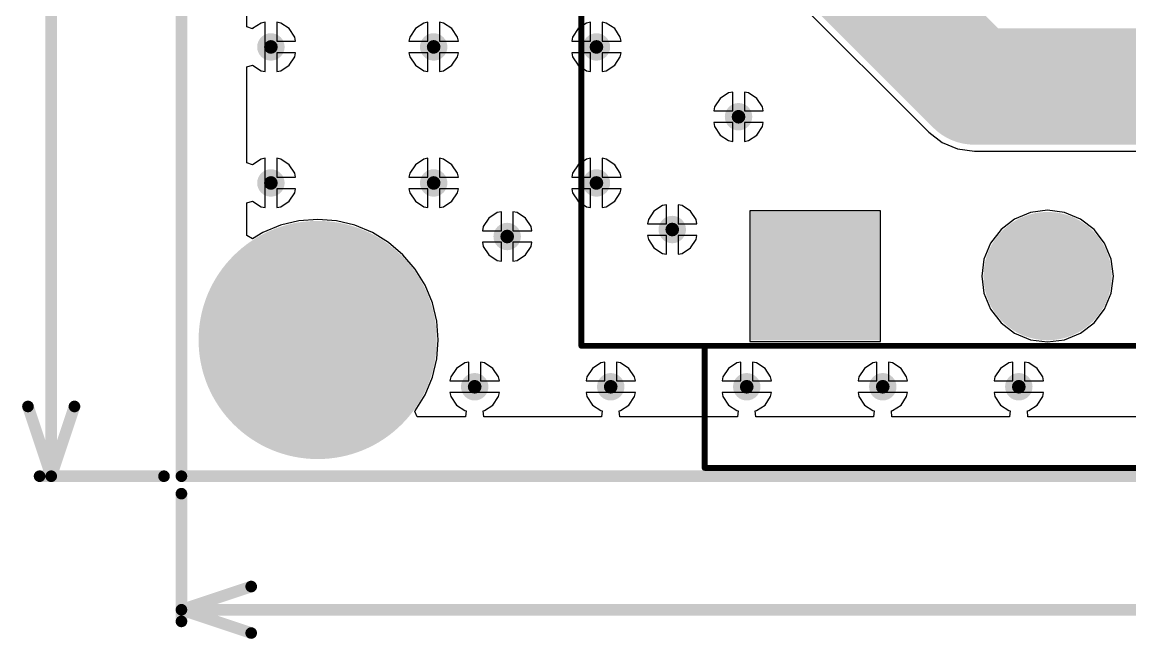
# Model space of a CAD drawing. Header units: millimetres. Extents: x -0.26 to 4.68, y -0.29 to 2.93.
# Drawn here: x -0.254 to 0.699, y -0.257 to 0.273 of the extents above; entities that cross this region are included whole.
import ezdxf

# ---------------------------------------------------------------- set-up
doc = ezdxf.new("R2010")
doc.units = ezdxf.units.MM
doc.header["$MEASUREMENT"] = 0
for name, color, linetype in [('BottomLayer', 5, 'Continuous'), ('BottomSolder', 6, 'Continuous'), ('Mechanical1', 6, 'Continuous'), ('Mechanical2', 216, 'Continuous'), ('MultiLayer', 9, 'Continuous'), ('PadHoleLayer', 156, 'Continuous'), ('TopLayer', 1, 'Continuous'), ('TopOverlay', 2, 'Continuous'), ('TopSolder', 216, 'Continuous'), ('ViaHoleLayer', 16, 'Continuous')]:
    doc.layers.add(name, color=color, linetype=linetype)

# ---------------------------------------------------------------- blocks, each defined once
blk = doc.blocks.new('HA0200500000G_3')
at = {"layer": 'BottomLayer'}
h = blk.add_hatch(color=5, dxfattribs=at)
edge = h.paths.add_edge_path()
edge.add_arc((-0.1, 0.15), 0.05118, 0, 360)
h = blk.add_hatch(color=5, dxfattribs=at)
edge = h.paths.add_edge_path()
edge.add_arc((0.1, 0.15), 0.05118, 0, 360)
blk.add_hatch(color=5, dxfattribs=at).paths.add_polyline_path([(-0.15118, -0.09882), (-0.04882, -0.09882), (-0.04882, -0.20118), (-0.15118, -0.20118)])
h = blk.add_hatch(color=5, dxfattribs=at)
edge = h.paths.add_edge_path()
edge.add_arc((0.1, -0.15), 0.05118, 0, 360)
at = {"layer": 'BottomSolder'}
h = blk.add_hatch(color=6, dxfattribs=at)
edge = h.paths.add_edge_path()
edge.add_arc((-0.1, 0.15), 0.05518, 0, 360)
h = blk.add_hatch(color=6, dxfattribs=at)
edge = h.paths.add_edge_path()
edge.add_arc((0.1, 0.15), 0.05518, 0, 360)
blk.add_hatch(color=6, dxfattribs=at).paths.add_polyline_path([(-0.15518, -0.09482), (-0.04482, -0.09482), (-0.04482, -0.20518), (-0.15518, -0.20518)])
h = blk.add_hatch(color=6, dxfattribs=at)
edge = h.paths.add_edge_path()
edge.add_arc((0.1, -0.15), 0.05518, 0, 360)
at = {"layer": 'MultiLayer'}
h = blk.add_hatch(color=9, dxfattribs=at)
edge = h.paths.add_edge_path()
edge.add_arc((-0.1, 0.15), 0.05118, 0, 360)
h = blk.add_hatch(color=9, dxfattribs=at)
edge = h.paths.add_edge_path()
edge.add_arc((0.1, 0.15), 0.05118, 0, 360)
blk.add_hatch(color=9, dxfattribs=at).paths.add_polyline_path([(-0.15118, -0.09882), (-0.04882, -0.09882), (-0.04882, -0.20118), (-0.15118, -0.20118)])
h = blk.add_hatch(color=9, dxfattribs=at)
edge = h.paths.add_edge_path()
edge.add_arc((0.1, -0.15), 0.05118, 0, 360)
at = {"layer": 'PadHoleLayer'}
h = blk.add_hatch(color=156, dxfattribs=at)
edge = h.paths.add_edge_path()
edge.add_arc((-0.1, 0.15), 0.02559, 0, 360)
h = blk.add_hatch(color=156, dxfattribs=at)
edge = h.paths.add_edge_path()
edge.add_arc((0.1, 0.15), 0.02559, 0, 360)
h = blk.add_hatch(color=156, dxfattribs=at)
edge = h.paths.add_edge_path()
edge.add_arc((-0.1, -0.15), 0.02559, 0, 360)
h = blk.add_hatch(color=156, dxfattribs=at)
edge = h.paths.add_edge_path()
edge.add_arc((0.1, -0.15), 0.02559, 0, 360)
at = {"layer": 'TopLayer'}
h = blk.add_hatch(color=1, dxfattribs=at)
edge = h.paths.add_edge_path()
edge.add_arc((-0.1, 0.15), 0.05118, 0, 360)
h = blk.add_hatch(color=1, dxfattribs=at)
edge = h.paths.add_edge_path()
edge.add_arc((0.1, 0.15), 0.05118, 0, 360)
blk.add_hatch(color=1, dxfattribs=at).paths.add_polyline_path([(-0.15118, -0.09882), (-0.04882, -0.09882), (-0.04882, -0.20118), (-0.15118, -0.20118)])
h = blk.add_hatch(color=1, dxfattribs=at)
edge = h.paths.add_edge_path()
edge.add_arc((0.1, -0.15), 0.05118, 0, 360)
at = {"layer": 'TopSolder'}
h = blk.add_hatch(color=216, dxfattribs=at)
edge = h.paths.add_edge_path()
edge.add_arc((-0.1, 0.15), 0.05518, 0, 360)
h = blk.add_hatch(color=216, dxfattribs=at)
edge = h.paths.add_edge_path()
edge.add_arc((0.1, 0.15), 0.05518, 0, 360)
blk.add_hatch(color=216, dxfattribs=at).paths.add_polyline_path([(-0.15518, -0.09482), (-0.04482, -0.09482), (-0.04482, -0.20518), (-0.15518, -0.20518)])
h = blk.add_hatch(color=216, dxfattribs=at)
edge = h.paths.add_edge_path()
edge.add_arc((0.1, -0.15), 0.05518, 0, 360)
at = {"layer": 'TopOverlay', "const_width": 0.005}
for points in [[(-0.301, 0.212), (0.203, 0.212)], [(-0.301, -0.21), (-0.301, 0.212)], [(0.203, -0.315), (0.203, 0.212)], [(-0.301, -0.21), (-0.195, -0.21)], [(-0.195, -0.21), (0.203, -0.21)], [(-0.195, -0.315), (-0.195, -0.21)], [(-0.195, -0.315), (0.203, -0.315)]]:
    blk.add_lwpolyline(points, dxfattribs=at)
at = {"layer": 'TopOverlay', "const_width": 0.0025}
for points in [[(-0.30225, 0.212, 1), (-0.29975, 0.212, 1)], [(-0.30225, 0.212, 1), (-0.29975, 0.212, 1)], [(0.20175, 0.212, 1), (0.20425, 0.212, 1)], [(0.20175, 0.212, 1), (0.20425, 0.212, 1)], [(-0.30225, -0.21, 1), (-0.29975, -0.21, 1)], [(-0.30225, -0.21, 1), (-0.29975, -0.21, 1)], [(-0.19625, -0.21, 1), (-0.19375, -0.21, 1)], [(-0.19625, -0.21, 1), (-0.19375, -0.21, 1)], [(-0.19625, -0.21, 1), (-0.19375, -0.21, 1)], [(0.20175, -0.21, 1), (0.20425, -0.21, 1)], [(-0.19625, -0.315, 1), (-0.19375, -0.315, 1)], [(-0.19625, -0.315, 1), (-0.19375, -0.315, 1)], [(0.20175, -0.315, 1), (0.20425, -0.315, 1)], [(0.20175, -0.315, 1), (0.20425, -0.315, 1)]]:
    blk.add_lwpolyline(points, format="xyb", close=True, dxfattribs=at)

msp = doc.modelspace()

# ---------------------------------------------------------------- hatches: boundary and pattern name
at = {"layer": 'BottomLayer'}
h = msp.add_hatch(color=5, dxfattribs=at)
edge = h.paths.add_edge_path()
edge.add_arc((-0.04023, 0.25205), 0.01181, 0, 360)
h = msp.add_hatch(color=5, dxfattribs=at)
edge = h.paths.add_edge_path()
edge.add_arc((0.09977, 0.25205), 0.01181, 0, 360)
h = msp.add_hatch(color=5, dxfattribs=at)
edge = h.paths.add_edge_path()
edge.add_arc((0.23977, 0.25205), 0.01181, 0, 360)
h = msp.add_hatch(color=5, dxfattribs=at)
edge = h.paths.add_edge_path()
edge.add_arc((0.362, 0.192), 0.01181, 0, 360)
h = msp.add_hatch(color=5, dxfattribs=at)
edge = h.paths.add_edge_path()
edge.add_arc((-0.04023, 0.13505), 0.01181, 0, 360)
h = msp.add_hatch(color=5, dxfattribs=at)
edge = h.paths.add_edge_path()
edge.add_arc((0.09977, 0.13505), 0.01181, 0, 360)
h = msp.add_hatch(color=5, dxfattribs=at)
edge = h.paths.add_edge_path()
edge.add_arc((0.23977, 0.13505), 0.01181, 0, 360)
h = msp.add_hatch(color=5, dxfattribs=at)
edge = h.paths.add_edge_path()
edge.add_arc((0.305, 0.095), 0.01181, 0, 360)
h = msp.add_hatch(color=5, dxfattribs=at)
edge = h.paths.add_edge_path()
edge.add_arc((0, 0), 0.09843, 0, 360)
h = msp.add_hatch(color=5, dxfattribs=at)
edge = h.paths.add_edge_path()
edge.add_arc((0.163, 0.089), 0.01181, 0, 360)
h = msp.add_hatch(color=5, dxfattribs=at)
edge = h.paths.add_edge_path()
edge.add_arc((0.13505, -0.04023), 0.01181, 0, 360)
h = msp.add_hatch(color=5, dxfattribs=at)
edge = h.paths.add_edge_path()
edge.add_arc((0.25205, -0.04023), 0.01181, 0, 360)
h = msp.add_hatch(color=5, dxfattribs=at)
edge = h.paths.add_edge_path()
edge.add_arc((0.36905, -0.04023), 0.01181, 0, 360)
h = msp.add_hatch(color=5, dxfattribs=at)
edge = h.paths.add_edge_path()
edge.add_arc((0.48605, -0.04023), 0.01181, 0, 360)
h = msp.add_hatch(color=5, dxfattribs=at)
edge = h.paths.add_edge_path()
edge.add_arc((0.60305, -0.04023), 0.01181, 0, 360)
at = {"layer": 'BottomSolder'}
h = msp.add_hatch(color=6, dxfattribs=at)
edge = h.paths.add_edge_path()
edge.add_arc((-0.04023, 0.25205), 0.00591, 0, 360)
h = msp.add_hatch(color=6, dxfattribs=at)
edge = h.paths.add_edge_path()
edge.add_arc((0.09977, 0.25205), 0.00591, 0, 360)
h = msp.add_hatch(color=6, dxfattribs=at)
edge = h.paths.add_edge_path()
edge.add_arc((0.23977, 0.25205), 0.00591, 0, 360)
h = msp.add_hatch(color=6, dxfattribs=at)
edge = h.paths.add_edge_path()
edge.add_arc((0.362, 0.192), 0.00591, 0, 360)
h = msp.add_hatch(color=6, dxfattribs=at)
edge = h.paths.add_edge_path()
edge.add_arc((-0.04023, 0.13505), 0.00591, 0, 360)
h = msp.add_hatch(color=6, dxfattribs=at)
edge = h.paths.add_edge_path()
edge.add_arc((0.09977, 0.13505), 0.00591, 0, 360)
h = msp.add_hatch(color=6, dxfattribs=at)
edge = h.paths.add_edge_path()
edge.add_arc((0.23977, 0.13505), 0.00591, 0, 360)
h = msp.add_hatch(color=6, dxfattribs=at)
edge = h.paths.add_edge_path()
edge.add_arc((0, 0), 0.10243, 0, 360)
h = msp.add_hatch(color=6, dxfattribs=at)
edge = h.paths.add_edge_path()
edge.add_arc((0.305, 0.095), 0.00591, 0, 360)
h = msp.add_hatch(color=6, dxfattribs=at)
edge = h.paths.add_edge_path()
edge.add_arc((0.163, 0.089), 0.00591, 0, 360)
h = msp.add_hatch(color=6, dxfattribs=at)
edge = h.paths.add_edge_path()
edge.add_arc((0.13505, -0.04023), 0.00591, 0, 360)
h = msp.add_hatch(color=6, dxfattribs=at)
edge = h.paths.add_edge_path()
edge.add_arc((0.25205, -0.04023), 0.00591, 0, 360)
h = msp.add_hatch(color=6, dxfattribs=at)
edge = h.paths.add_edge_path()
edge.add_arc((0.36905, -0.04023), 0.00591, 0, 360)
h = msp.add_hatch(color=6, dxfattribs=at)
edge = h.paths.add_edge_path()
edge.add_arc((0.48605, -0.04023), 0.00591, 0, 360)
h = msp.add_hatch(color=6, dxfattribs=at)
edge = h.paths.add_edge_path()
edge.add_arc((0.60305, -0.04023), 0.00591, 0, 360)
at = {"layer": 'MultiLayer'}
h = msp.add_hatch(color=9, dxfattribs=at)
edge = h.paths.add_edge_path()
edge.add_arc((0, 0), 0.09843, 0, 360)
at = {"layer": 'PadHoleLayer'}
h = msp.add_hatch(color=156, dxfattribs=at)
edge = h.paths.add_edge_path()
edge.add_arc((0, 0), 0.06102, 0, 360)
at = {"layer": 'TopLayer'}
h = msp.add_hatch(color=1, dxfattribs=at)
edge = h.paths.add_edge_path()
edge.add_arc((-0.04023, 0.25205), 0.01181, 0, 360)
h = msp.add_hatch(color=1, dxfattribs=at)
edge = h.paths.add_edge_path()
edge.add_arc((0.09977, 0.25205), 0.01181, 0, 360)
h = msp.add_hatch(color=1, dxfattribs=at)
edge = h.paths.add_edge_path()
edge.add_arc((0.23977, 0.25205), 0.01181, 0, 360)
h = msp.add_hatch(color=1, dxfattribs=at)
edge = h.paths.add_edge_path()
edge.add_arc((0.362, 0.192), 0.01181, 0, 360)
h = msp.add_hatch(color=1, dxfattribs=at)
edge = h.paths.add_edge_path()
edge.add_arc((-0.04023, 0.13505), 0.01181, 0, 360)
h = msp.add_hatch(color=1, dxfattribs=at)
edge = h.paths.add_edge_path()
edge.add_arc((0.09977, 0.13505), 0.01181, 0, 360)
h = msp.add_hatch(color=1, dxfattribs=at)
edge = h.paths.add_edge_path()
edge.add_arc((0.23977, 0.13505), 0.01181, 0, 360)
h = msp.add_hatch(color=1, dxfattribs=at)
edge = h.paths.add_edge_path()
edge.add_arc((0.305, 0.095), 0.01181, 0, 360)
h = msp.add_hatch(color=1, dxfattribs=at)
edge = h.paths.add_edge_path()
edge.add_arc((0, 0), 0.09843, 0, 360)
h = msp.add_hatch(color=1, dxfattribs=at)
edge = h.paths.add_edge_path()
edge.add_arc((0.163, 0.089), 0.01181, 0, 360)
h = msp.add_hatch(color=1, dxfattribs=at)
edge = h.paths.add_edge_path()
edge.add_arc((0.13505, -0.04023), 0.01181, 0, 360)
h = msp.add_hatch(color=1, dxfattribs=at)
edge = h.paths.add_edge_path()
edge.add_arc((0.25205, -0.04023), 0.01181, 0, 360)
h = msp.add_hatch(color=1, dxfattribs=at)
edge = h.paths.add_edge_path()
edge.add_arc((0.36905, -0.04023), 0.01181, 0, 360)
h = msp.add_hatch(color=1, dxfattribs=at)
edge = h.paths.add_edge_path()
edge.add_arc((0.48605, -0.04023), 0.01181, 0, 360)
h = msp.add_hatch(color=1, dxfattribs=at)
edge = h.paths.add_edge_path()
edge.add_arc((0.60305, -0.04023), 0.01181, 0, 360)
at = {"layer": 'TopSolder'}
h = msp.add_hatch(color=216, dxfattribs=at)
edge = h.paths.add_edge_path()
edge.add_arc((-0.04023, 0.25205), 0.00591, 0, 360)
h = msp.add_hatch(color=216, dxfattribs=at)
edge = h.paths.add_edge_path()
edge.add_arc((0.09977, 0.25205), 0.00591, 0, 360)
h = msp.add_hatch(color=216, dxfattribs=at)
edge = h.paths.add_edge_path()
edge.add_arc((0.23977, 0.25205), 0.00591, 0, 360)
h = msp.add_hatch(color=216, dxfattribs=at)
edge = h.paths.add_edge_path()
edge.add_arc((0.362, 0.192), 0.00591, 0, 360)
h = msp.add_hatch(color=216, dxfattribs=at)
edge = h.paths.add_edge_path()
edge.add_arc((-0.04023, 0.13505), 0.00591, 0, 360)
h = msp.add_hatch(color=216, dxfattribs=at)
edge = h.paths.add_edge_path()
edge.add_arc((0.09977, 0.13505), 0.00591, 0, 360)
h = msp.add_hatch(color=216, dxfattribs=at)
edge = h.paths.add_edge_path()
edge.add_arc((0.23977, 0.13505), 0.00591, 0, 360)
h = msp.add_hatch(color=216, dxfattribs=at)
edge = h.paths.add_edge_path()
edge.add_arc((0, 0), 0.10243, 0, 360)
h = msp.add_hatch(color=216, dxfattribs=at)
edge = h.paths.add_edge_path()
edge.add_arc((0.305, 0.095), 0.00591, 0, 360)
h = msp.add_hatch(color=216, dxfattribs=at)
edge = h.paths.add_edge_path()
edge.add_arc((0.163, 0.089), 0.00591, 0, 360)
h = msp.add_hatch(color=216, dxfattribs=at)
edge = h.paths.add_edge_path()
edge.add_arc((0.13505, -0.04023), 0.00591, 0, 360)
h = msp.add_hatch(color=216, dxfattribs=at)
edge = h.paths.add_edge_path()
edge.add_arc((0.25205, -0.04023), 0.00591, 0, 360)
h = msp.add_hatch(color=216, dxfattribs=at)
edge = h.paths.add_edge_path()
edge.add_arc((0.36905, -0.04023), 0.00591, 0, 360)
h = msp.add_hatch(color=216, dxfattribs=at)
edge = h.paths.add_edge_path()
edge.add_arc((0.48605, -0.04023), 0.00591, 0, 360)
h = msp.add_hatch(color=216, dxfattribs=at)
edge = h.paths.add_edge_path()
edge.add_arc((0.60305, -0.04023), 0.00591, 0, 360)
at = {"layer": 'ViaHoleLayer'}
h = msp.add_hatch(color=16, dxfattribs=at)
edge = h.paths.add_edge_path()
edge.add_arc((-0.04023, 0.25205), 0.00591, 0, 360)
h = msp.add_hatch(color=16, dxfattribs=at)
edge = h.paths.add_edge_path()
edge.add_arc((0.09977, 0.25205), 0.00591, 0, 360)
h = msp.add_hatch(color=16, dxfattribs=at)
edge = h.paths.add_edge_path()
edge.add_arc((0.23977, 0.25205), 0.00591, 0, 360)
h = msp.add_hatch(color=16, dxfattribs=at)
edge = h.paths.add_edge_path()
edge.add_arc((0.362, 0.192), 0.00591, 0, 360)
h = msp.add_hatch(color=16, dxfattribs=at)
edge = h.paths.add_edge_path()
edge.add_arc((-0.04023, 0.13505), 0.00591, 0, 360)
h = msp.add_hatch(color=16, dxfattribs=at)
edge = h.paths.add_edge_path()
edge.add_arc((0.09977, 0.13505), 0.00591, 0, 360)
h = msp.add_hatch(color=16, dxfattribs=at)
edge = h.paths.add_edge_path()
edge.add_arc((0.23977, 0.13505), 0.00591, 0, 360)
h = msp.add_hatch(color=16, dxfattribs=at)
edge = h.paths.add_edge_path()
edge.add_arc((0.305, 0.095), 0.00591, 0, 360)
h = msp.add_hatch(color=16, dxfattribs=at)
edge = h.paths.add_edge_path()
edge.add_arc((0.163, 0.089), 0.00591, 0, 360)
h = msp.add_hatch(color=16, dxfattribs=at)
edge = h.paths.add_edge_path()
edge.add_arc((0.13505, -0.04023), 0.00591, 0, 360)
h = msp.add_hatch(color=16, dxfattribs=at)
edge = h.paths.add_edge_path()
edge.add_arc((0.25205, -0.04023), 0.00591, 0, 360)
h = msp.add_hatch(color=16, dxfattribs=at)
edge = h.paths.add_edge_path()
edge.add_arc((0.36905, -0.04023), 0.00591, 0, 360)
h = msp.add_hatch(color=16, dxfattribs=at)
edge = h.paths.add_edge_path()
edge.add_arc((0.48605, -0.04023), 0.00591, 0, 360)
h = msp.add_hatch(color=16, dxfattribs=at)
edge = h.paths.add_edge_path()
edge.add_arc((0.60305, -0.04023), 0.00591, 0, 360)

# ---------------------------------------------------------------- linework, layer by layer
at = {"layer": 'BottomLayer'}
for p, q in [((-0.061, 0.26923), (-0.061, 0.37569)), ((-0.056, 0.26771), (-0.061, 0.26923)), ((-0.05595, 0.26778), (-0.056, 0.26771)), ((-0.04874, 0.2726), (-0.05595, 0.26778)), ((-0.04523, 0.2733), (-0.04874, 0.2726)), ((-0.04523, 0.25205), (-0.04523, 0.2733)), ((-0.03172, 0.2726), (-0.03523, 0.2733)), ((-0.03523, 0.2733), (-0.03523, 0.25705)), ((-0.0245, 0.26778), (-0.03172, 0.2726)), ((-0.01968, 0.26056), (-0.0245, 0.26778)), ((0.08405, 0.26778), (0.07923, 0.26056)), ((0.09126, 0.2726), (0.08405, 0.26778)), ((0.09477, 0.2733), (0.09126, 0.2726)), ((0.09477, 0.25705), (0.09477, 0.2733)), ((0.10828, 0.2726), (0.10477, 0.2733)), ((0.10477, 0.2733), (0.10477, 0.25705)), ((0.1155, 0.26778), (0.10828, 0.2726)), ((0.12032, 0.26056), (0.1155, 0.26778)), ((0.22405, 0.26778), (0.21923, 0.26056)), ((0.23126, 0.2726), (0.22405, 0.26778)), ((0.23477, 0.2733), (0.23126, 0.2726)), ((0.23477, 0.25705), (0.23477, 0.2733)), ((0.24828, 0.2726), (0.24477, 0.2733)), ((0.24477, 0.2733), (0.24477, 0.25705)), ((0.2555, 0.26778), (0.24828, 0.2726)), ((0.26032, 0.26056), (0.2555, 0.26778)), ((-0.01899, 0.25705), (-0.01968, 0.26056)), ((0.07923, 0.26056), (0.07853, 0.25705)), ((0.12101, 0.25705), (0.12032, 0.26056)), ((0.21923, 0.26056), (0.21853, 0.25705)), ((0.26101, 0.25705), (0.26032, 0.26056)), ((-0.04523, 0.23081), (-0.04523, 0.25205)), ((-0.03523, 0.25705), (-0.01899, 0.25705)), ((0.07853, 0.25705), (0.09477, 0.25705)), ((0.10477, 0.25705), (0.12101, 0.25705)), ((0.21853, 0.25705), (0.23477, 0.25705)), ((0.24477, 0.25705), (0.26101, 0.25705)), ((-0.01899, 0.24705), (-0.03523, 0.24705)), ((-0.03523, 0.24705), (-0.03523, 0.23081)), ((-0.0245, 0.23633), (-0.01968, 0.24354)), ((-0.01968, 0.24354), (-0.01899, 0.24705)), ((0.09477, 0.24705), (0.07853, 0.24705)), ((0.07853, 0.24705), (0.07923, 0.24354)), ((0.07923, 0.24354), (0.08405, 0.23633)), ((0.09477, 0.23081), (0.09477, 0.24705)), ((0.12101, 0.24705), (0.10477, 0.24705)), ((0.10477, 0.24705), (0.10477, 0.23081)), ((0.1155, 0.23633), (0.12032, 0.24354)), ((0.12032, 0.24354), (0.12101, 0.24705)), ((0.23477, 0.24705), (0.21853, 0.24705)), ((0.21853, 0.24705), (0.21923, 0.24354)), ((0.21923, 0.24354), (0.22405, 0.23633)), ((0.23477, 0.23081), (0.23477, 0.24705)), ((0.26101, 0.24705), (0.24477, 0.24705)), ((0.24477, 0.24705), (0.24477, 0.23081)), ((0.2555, 0.23633), (0.26032, 0.24354)), ((0.26032, 0.24354), (0.26101, 0.24705)), ((-0.061, 0.23488), (-0.056, 0.2364)), ((-0.061, 0.15223), (-0.061, 0.23488)), ((-0.056, 0.2364), (-0.05595, 0.23633)), ((-0.05595, 0.23633), (-0.04874, 0.23151)), ((-0.04874, 0.23151), (-0.04523, 0.23081)), ((-0.03523, 0.23081), (-0.03172, 0.23151)), ((-0.03172, 0.23151), (-0.0245, 0.23633)), ((0.08405, 0.23633), (0.09126, 0.23151)), ((0.09126, 0.23151), (0.09477, 0.23081)), ((0.10477, 0.23081), (0.10828, 0.23151)), ((0.10828, 0.23151), (0.1155, 0.23633)), ((0.22405, 0.23633), (0.23126, 0.23151)), ((0.23126, 0.23151), (0.23477, 0.23081)), ((0.24477, 0.23081), (0.24828, 0.23151)), ((0.24828, 0.23151), (0.2555, 0.23633)), ((0.35349, 0.21255), (0.34628, 0.20772)), ((0.357, 0.21324), (0.35349, 0.21255)), ((0.357, 0.197), (0.357, 0.21324)), ((0.37051, 0.21255), (0.367, 0.21324)), ((0.367, 0.21324), (0.367, 0.197)), ((0.37772, 0.20772), (0.37051, 0.21255)), ((0.34145, 0.20051), (0.34076, 0.197)), ((0.34628, 0.20772), (0.34145, 0.20051)), ((0.38255, 0.20051), (0.37772, 0.20772)), ((0.38324, 0.197), (0.38255, 0.20051)), ((0.34076, 0.197), (0.357, 0.197)), ((0.367, 0.197), (0.38324, 0.197)), ((0.357, 0.187), (0.34076, 0.187)), ((0.34076, 0.187), (0.34145, 0.18349)), ((0.34145, 0.18349), (0.34628, 0.17628)), ((0.357, 0.17076), (0.357, 0.187)), ((0.38324, 0.187), (0.367, 0.187)), ((0.367, 0.187), (0.367, 0.17076)), ((0.37772, 0.17628), (0.38255, 0.18349)), ((0.38255, 0.18349), (0.38324, 0.187)), ((0.34628, 0.17628), (0.35349, 0.17145)), ((0.37051, 0.17145), (0.37772, 0.17628)), ((0.35349, 0.17145), (0.357, 0.17076)), ((0.367, 0.17076), (0.37051, 0.17145)), ((-0.04874, 0.1556), (-0.05595, 0.15078)), ((-0.04523, 0.1563), (-0.04874, 0.1556)), ((-0.04523, 0.13505), (-0.04523, 0.1563)), ((-0.03172, 0.1556), (-0.03523, 0.1563)), ((-0.03523, 0.1563), (-0.03523, 0.14005)), ((-0.0245, 0.15078), (-0.03172, 0.1556)), ((0.09126, 0.1556), (0.08405, 0.15078)), ((0.09477, 0.1563), (0.09126, 0.1556)), ((0.09477, 0.14005), (0.09477, 0.1563)), ((0.10828, 0.1556), (0.10477, 0.1563)), ((0.10477, 0.1563), (0.10477, 0.14005)), ((0.1155, 0.15078), (0.10828, 0.1556)), ((0.23126, 0.1556), (0.22405, 0.15078)), ((0.23477, 0.1563), (0.23126, 0.1556)), ((0.23477, 0.14005), (0.23477, 0.1563)), ((0.24828, 0.1556), (0.24477, 0.1563)), ((0.24477, 0.1563), (0.24477, 0.14005)), ((0.2555, 0.15078), (0.24828, 0.1556)), ((-0.056, 0.15071), (-0.061, 0.15223)), ((-0.05595, 0.15078), (-0.056, 0.15071)), ((-0.01968, 0.14356), (-0.0245, 0.15078)), ((-0.01899, 0.14005), (-0.01968, 0.14356)), ((0.07923, 0.14356), (0.07853, 0.14005)), ((0.08405, 0.15078), (0.07923, 0.14356)), ((0.12032, 0.14356), (0.1155, 0.15078)), ((0.12101, 0.14005), (0.12032, 0.14356)), ((0.21923, 0.14356), (0.21853, 0.14005)), ((0.22405, 0.15078), (0.21923, 0.14356)), ((0.26032, 0.14356), (0.2555, 0.15078)), ((0.26101, 0.14005), (0.26032, 0.14356)), ((-0.04523, 0.11381), (-0.04523, 0.13505)), ((-0.03523, 0.14005), (-0.01899, 0.14005)), ((0.07853, 0.14005), (0.09477, 0.14005)), ((0.10477, 0.14005), (0.12101, 0.14005)), ((0.21853, 0.14005), (0.23477, 0.14005)), ((0.24477, 0.14005), (0.26101, 0.14005)), ((-0.01899, 0.13005), (-0.03523, 0.13005)), ((-0.03523, 0.13005), (-0.03523, 0.11381)), ((-0.0245, 0.11933), (-0.01968, 0.12654)), ((-0.01968, 0.12654), (-0.01899, 0.13005)), ((0.09477, 0.13005), (0.07853, 0.13005)), ((0.07853, 0.13005), (0.07923, 0.12654)), ((0.07923, 0.12654), (0.08405, 0.11933)), ((0.09477, 0.11381), (0.09477, 0.13005)), ((0.12101, 0.13005), (0.10477, 0.13005)), ((0.10477, 0.13005), (0.10477, 0.11381)), ((0.1155, 0.11933), (0.12032, 0.12654)), ((0.12032, 0.12654), (0.12101, 0.13005)), ((0.23477, 0.13005), (0.21853, 0.13005)), ((0.21853, 0.13005), (0.21923, 0.12654)), ((0.21923, 0.12654), (0.22405, 0.11933)), ((0.23477, 0.11381), (0.23477, 0.13005)), ((0.26101, 0.13005), (0.24477, 0.13005)), ((0.24477, 0.13005), (0.24477, 0.11381)), ((0.2555, 0.11933), (0.26032, 0.12654)), ((0.26032, 0.12654), (0.26101, 0.13005)), ((-0.061, 0.11788), (-0.056, 0.1194)), ((-0.061, 0.08978), (-0.061, 0.11788)), ((-0.056, 0.1194), (-0.05595, 0.11933)), ((-0.05595, 0.11933), (-0.04874, 0.11451)), ((-0.04874, 0.11451), (-0.04523, 0.11381)), ((-0.03523, 0.11381), (-0.03172, 0.11451)), ((-0.03172, 0.11451), (-0.0245, 0.11933)), ((0.08405, 0.11933), (0.09126, 0.11451)), ((0.09126, 0.11451), (0.09477, 0.11381)), ((0.10477, 0.11381), (0.10828, 0.11451)), ((0.10828, 0.11451), (0.1155, 0.11933)), ((0.22405, 0.11933), (0.23126, 0.11451)), ((0.23126, 0.11451), (0.23477, 0.11381)), ((0.24477, 0.11381), (0.24828, 0.11451)), ((0.24828, 0.11451), (0.2555, 0.11933)), ((0.29649, 0.11555), (0.28928, 0.11072)), ((0.3, 0.11624), (0.29649, 0.11555)), ((0.3, 0.1), (0.3, 0.11624)), ((0.31351, 0.11555), (0.31, 0.11624)), ((0.31, 0.11624), (0.31, 0.1)), ((0.32072, 0.11072), (0.31351, 0.11555)), ((0.15449, 0.10955), (0.14728, 0.10472)), ((0.158, 0.11024), (0.15449, 0.10955)), ((0.158, 0.094), (0.158, 0.11024)), ((0.17151, 0.10955), (0.168, 0.11024)), ((0.168, 0.11024), (0.168, 0.094)), ((0.17872, 0.10472), (0.17151, 0.10955)), ((0.28928, 0.11072), (0.28445, 0.10351)), ((0.32555, 0.10351), (0.32072, 0.11072)), ((0.484, 0.11113), (0.37164, 0.11113)), ((0.37164, 0.11113), (0.37164, -0.00123)), ((0.484, -0.00123), (0.484, 0.11113)), ((0.61316, 0.10968), (0.59949, 0.10402)), ((0.62782, 0.11161), (0.61316, 0.10968)), ((0.64249, 0.10968), (0.62782, 0.11161)), ((0.65616, 0.10402), (0.64249, 0.10968)), ((-0.03206, 0.09867), (-0.0471, 0.09244)), ((-0.01623, 0.10247), (-0.03206, 0.09867)), ((0, 0.10375), (-0.01623, 0.10247)), ((0.01623, 0.10247), (0, 0.10375)), ((0.03206, 0.09867), (0.01623, 0.10247)), ((0.0471, 0.09244), (0.03206, 0.09867)), ((0.14245, 0.09751), (0.14176, 0.094)), ((0.14728, 0.10472), (0.14245, 0.09751)), ((0.18355, 0.09751), (0.17872, 0.10472)), ((0.18424, 0.094), (0.18355, 0.09751)), ((0.28445, 0.10351), (0.28376, 0.1)), ((0.28376, 0.1), (0.3, 0.1)), ((0.31, 0.1), (0.32624, 0.1)), ((0.32624, 0.1), (0.32555, 0.10351)), ((0.59949, 0.10402), (0.58775, 0.09502)), ((0.66789, 0.09502), (0.65616, 0.10402)), ((-0.056, 0.08698), (-0.061, 0.08978)), ((-0.0471, 0.09244), (-0.056, 0.08698)), ((0.06098, 0.08393), (0.0471, 0.09244)), ((0.14176, 0.094), (0.158, 0.094)), ((0.168, 0.094), (0.18424, 0.094)), ((0.3, 0.09), (0.28376, 0.09)), ((0.28376, 0.09), (0.28445, 0.08649)), ((0.28445, 0.08649), (0.28928, 0.07928)), ((0.3, 0.07376), (0.3, 0.09)), ((0.32624, 0.09), (0.31, 0.09)), ((0.31, 0.09), (0.31, 0.07376)), ((0.32072, 0.07928), (0.32555, 0.08649)), ((0.32555, 0.08649), (0.32624, 0.09)), ((0.58775, 0.09502), (0.57875, 0.08328)), ((0.6769, 0.08328), (0.66789, 0.09502)), ((0.07336, 0.07336), (0.06098, 0.08393)), ((0.158, 0.084), (0.14176, 0.084)), ((0.14176, 0.084), (0.14245, 0.08049)), ((0.14245, 0.08049), (0.14728, 0.07328)), ((0.158, 0.06776), (0.158, 0.084)), ((0.18424, 0.084), (0.168, 0.084)), ((0.168, 0.084), (0.168, 0.06776)), ((0.17872, 0.07328), (0.18355, 0.08049)), ((0.18355, 0.08049), (0.18424, 0.084)), ((0.28928, 0.07928), (0.29649, 0.07445)), ((0.31351, 0.07445), (0.32072, 0.07928)), ((0.57875, 0.08328), (0.57309, 0.06961)), ((0.68256, 0.06961), (0.6769, 0.08328)), ((0.08393, 0.06098), (0.07336, 0.07336)), ((0.14728, 0.07328), (0.15449, 0.06845)), ((0.15449, 0.06845), (0.158, 0.06776)), ((0.168, 0.06776), (0.17151, 0.06845)), ((0.17151, 0.06845), (0.17872, 0.07328)), ((0.29649, 0.07445), (0.3, 0.07376)), ((0.31, 0.07376), (0.31351, 0.07445)), ((0.57309, 0.06961), (0.57116, 0.05495)), ((0.68449, 0.05495), (0.68256, 0.06961)), ((0.09244, 0.0471), (0.08393, 0.06098)), ((0.57116, 0.05495), (0.57309, 0.04028)), ((0.68256, 0.04028), (0.68449, 0.05495)), ((0.09867, 0.03206), (0.09244, 0.0471)), ((0.57309, 0.04028), (0.57875, 0.02662)), ((0.6769, 0.02662), (0.68256, 0.04028)), ((0.10247, 0.01623), (0.09867, 0.03206)), ((0.57875, 0.02662), (0.58775, 0.01488)), ((0.66789, 0.01488), (0.6769, 0.02662)), ((0.10375, 0), (0.10247, 0.01623)), ((0.58775, 0.01488), (0.59949, 0.00587)), ((0.65616, 0.00587), (0.66789, 0.01488)), ((0.10247, -0.01623), (0.10375, 0)), ((0.59949, 0.00587), (0.61316, 0.00021)), ((0.61316, 0.00021), (0.62782, -0.00172)), ((0.62782, -0.00172), (0.64249, 0.00021)), ((0.64249, 0.00021), (0.65616, 0.00587)), ((0.37164, -0.00123), (0.484, -0.00123)), ((0.09867, -0.03206), (0.10247, -0.01623)), ((0.13005, -0.01899), (0.12654, -0.01968)), ((0.13005, -0.03523), (0.13005, -0.01899)), ((0.14356, -0.01968), (0.14005, -0.01899)), ((0.14005, -0.01899), (0.14005, -0.03523)), ((0.24705, -0.01899), (0.24354, -0.01968)), ((0.24705, -0.03523), (0.24705, -0.01899)), ((0.26056, -0.01968), (0.25705, -0.01899)), ((0.25705, -0.01899), (0.25705, -0.03523)), ((0.36405, -0.01899), (0.36054, -0.01968)), ((0.36405, -0.03523), (0.36405, -0.01899)), ((0.37756, -0.01968), (0.37405, -0.01899)), ((0.37405, -0.01899), (0.37405, -0.03523)), ((0.48105, -0.01899), (0.47754, -0.01968)), ((0.48105, -0.03523), (0.48105, -0.01899)), ((0.49456, -0.01968), (0.49105, -0.01899)), ((0.49105, -0.01899), (0.49105, -0.03523)), ((0.59805, -0.01899), (0.59454, -0.01968)), ((0.59805, -0.03523), (0.59805, -0.01899)), ((0.61156, -0.01968), (0.60805, -0.01899)), ((0.60805, -0.01899), (0.60805, -0.03523)), ((0.11933, -0.0245), (0.11451, -0.03172)), ((0.12654, -0.01968), (0.11933, -0.0245)), ((0.15078, -0.0245), (0.14356, -0.01968)), ((0.1556, -0.03172), (0.15078, -0.0245)), ((0.23633, -0.0245), (0.23151, -0.03172)), ((0.24354, -0.01968), (0.23633, -0.0245)), ((0.26778, -0.0245), (0.26056, -0.01968)), ((0.2726, -0.03172), (0.26778, -0.0245)), ((0.35333, -0.0245), (0.34851, -0.03172)), ((0.36054, -0.01968), (0.35333, -0.0245)), ((0.38478, -0.0245), (0.37756, -0.01968)), ((0.3896, -0.03172), (0.38478, -0.0245)), ((0.47033, -0.0245), (0.46551, -0.03172)), ((0.47754, -0.01968), (0.47033, -0.0245)), ((0.50178, -0.0245), (0.49456, -0.01968)), ((0.5066, -0.03172), (0.50178, -0.0245)), ((0.58733, -0.0245), (0.58251, -0.03172)), ((0.59454, -0.01968), (0.58733, -0.0245)), ((0.61878, -0.0245), (0.61156, -0.01968)), ((0.6236, -0.03172), (0.61878, -0.0245)), ((0.09244, -0.0471), (0.09867, -0.03206)), ((0.11451, -0.03172), (0.11381, -0.03523)), ((0.11381, -0.03523), (0.13005, -0.03523)), ((0.14005, -0.03523), (0.1563, -0.03523)), ((0.1563, -0.03523), (0.1556, -0.03172)), ((0.23151, -0.03172), (0.23081, -0.03523)), ((0.23081, -0.03523), (0.24705, -0.03523)), ((0.25705, -0.03523), (0.2733, -0.03523)), ((0.2733, -0.03523), (0.2726, -0.03172)), ((0.34851, -0.03172), (0.34781, -0.03523)), ((0.34781, -0.03523), (0.36405, -0.03523)), ((0.37405, -0.03523), (0.3903, -0.03523)), ((0.3903, -0.03523), (0.3896, -0.03172)), ((0.46551, -0.03172), (0.46481, -0.03523)), ((0.46481, -0.03523), (0.48105, -0.03523)), ((0.49105, -0.03523), (0.5073, -0.03523)), ((0.5073, -0.03523), (0.5066, -0.03172)), ((0.58251, -0.03172), (0.58181, -0.03523)), ((0.58181, -0.03523), (0.59805, -0.03523)), ((0.60805, -0.03523), (0.6243, -0.03523)), ((0.6243, -0.03523), (0.6236, -0.03172)), ((0.08393, -0.06098), (0.09244, -0.0471)), ((0.1563, -0.04523), (0.11381, -0.04523)), ((0.11381, -0.04523), (0.11451, -0.04874)), ((0.1556, -0.04874), (0.1563, -0.04523)), ((0.2733, -0.04523), (0.23081, -0.04523)), ((0.23081, -0.04523), (0.23151, -0.04874)), ((0.2726, -0.04874), (0.2733, -0.04523)), ((0.3903, -0.04523), (0.34781, -0.04523)), ((0.34781, -0.04523), (0.34851, -0.04874)), ((0.3896, -0.04874), (0.3903, -0.04523)), ((0.5073, -0.04523), (0.46481, -0.04523)), ((0.46481, -0.04523), (0.46551, -0.04874)), ((0.5066, -0.04874), (0.5073, -0.04523)), ((0.6243, -0.04523), (0.58181, -0.04523)), ((0.58181, -0.04523), (0.58251, -0.04874)), ((0.6236, -0.04874), (0.6243, -0.04523)), ((0.11451, -0.04874), (0.11933, -0.05595)), ((0.11933, -0.05595), (0.12654, -0.06077)), ((0.14356, -0.06077), (0.15078, -0.05595)), ((0.15078, -0.05595), (0.1556, -0.04874)), ((0.23151, -0.04874), (0.23633, -0.05595)), ((0.23633, -0.05595), (0.24354, -0.06077)), ((0.26056, -0.06077), (0.26778, -0.05595)), ((0.26778, -0.05595), (0.2726, -0.04874)), ((0.34851, -0.04874), (0.35333, -0.05595)), ((0.35333, -0.05595), (0.36054, -0.06077)), ((0.37756, -0.06077), (0.38478, -0.05595)), ((0.38478, -0.05595), (0.3896, -0.04874)), ((0.46551, -0.04874), (0.47033, -0.05595)), ((0.47033, -0.05595), (0.47754, -0.06077)), ((0.49456, -0.06077), (0.50178, -0.05595)), ((0.50178, -0.05595), (0.5066, -0.04874)), ((0.58251, -0.04874), (0.58733, -0.05595)), ((0.58733, -0.05595), (0.59454, -0.06077)), ((0.61156, -0.06077), (0.61878, -0.05595)), ((0.61878, -0.05595), (0.6236, -0.04874)), ((0.08352, -0.06146), (0.08393, -0.06098)), ((0.08562, -0.066), (0.08352, -0.06146)), ((0.12719, -0.066), (0.08562, -0.066)), ((0.12654, -0.06077), (0.12768, -0.061)), ((0.12768, -0.061), (0.12719, -0.066)), ((0.14243, -0.061), (0.14356, -0.06077)), ((0.14292, -0.066), (0.14243, -0.061)), ((0.24419, -0.066), (0.14292, -0.066)), ((0.24354, -0.06077), (0.24468, -0.061)), ((0.24468, -0.061), (0.24419, -0.066)), ((0.25943, -0.061), (0.26056, -0.06077)), ((0.25992, -0.066), (0.25943, -0.061)), ((0.36119, -0.066), (0.25992, -0.066)), ((0.36054, -0.06077), (0.36168, -0.061)), ((0.36168, -0.061), (0.36119, -0.066)), ((0.37643, -0.061), (0.37756, -0.06077)), ((0.37692, -0.066), (0.37643, -0.061)), ((0.47819, -0.066), (0.37692, -0.066)), ((0.47754, -0.06077), (0.47868, -0.061)), ((0.47868, -0.061), (0.47819, -0.066)), ((0.49343, -0.061), (0.49456, -0.06077)), ((0.49392, -0.066), (0.49343, -0.061)), ((0.59519, -0.066), (0.49392, -0.066)), ((0.59454, -0.06077), (0.59568, -0.061)), ((0.59568, -0.061), (0.59519, -0.066)), ((0.61043, -0.061), (0.61156, -0.06077)), ((0.61092, -0.066), (0.61043, -0.061)), ((0.71219, -0.066), (0.61092, -0.066))]:
    msp.add_line(p, q, dxfattribs=at)
at = {"layer": 'Mechanical1', "const_width": 0.01}
for points in [[(-0.22918, -0.11718), (-0.22918, 1.10696)], [(-0.24918, -0.05718), (-0.22918, -0.11718)], [(-0.22918, -0.11718), (-0.20918, -0.05718)], [(-0.23918, -0.11718), (-0.13218, -0.11718)], [(-0.11718, -0.24205), (-0.11718, -0.13218)], [(-0.11718, -0.23205), (-0.05718, -0.21205)], [(-0.11718, -0.23205), (-0.05718, -0.25205)], [(-0.11718, -0.23205), (1.94811, -0.23205)]]:
    msp.add_lwpolyline(points, dxfattribs=at)
at = {"layer": 'Mechanical1', "const_width": 0.005}
for points in [[(-0.25168, -0.05718, 1), (-0.24668, -0.05718, 1)], [(-0.21168, -0.05718, 1), (-0.20668, -0.05718, 1)], [(-0.24168, -0.11718, 1), (-0.23668, -0.11718, 1)], [(-0.23168, -0.11718, 1), (-0.22668, -0.11718, 1)], [(-0.23168, -0.11718, 1), (-0.22668, -0.11718, 1)], [(-0.23168, -0.11718, 1), (-0.22668, -0.11718, 1)], [(-0.13468, -0.11718, 1), (-0.12968, -0.11718, 1)], [(-0.11968, -0.13218, 1), (-0.11468, -0.13218, 1)], [(-0.05968, -0.21205, 1), (-0.05468, -0.21205, 1)], [(-0.11968, -0.23205, 1), (-0.11468, -0.23205, 1)], [(-0.11968, -0.23205, 1), (-0.11468, -0.23205, 1)], [(-0.11968, -0.23205, 1), (-0.11468, -0.23205, 1)], [(-0.11968, -0.24205, 1), (-0.11468, -0.24205, 1)], [(-0.05968, -0.25205, 1), (-0.05468, -0.25205, 1)]]:
    msp.add_lwpolyline(points, format="xyb", close=True, dxfattribs=at)
at = {"layer": 'Mechanical2', "const_width": 0.01}
for points in [[(-0.11718, 2.87495), (-0.11718, -0.11718)], [(-0.11718, -0.11718), (4.60723, -0.11718)]]:
    msp.add_lwpolyline(points, dxfattribs=at)
at = {"layer": 'Mechanical2', "const_width": 0.005}
msp.add_lwpolyline([(-0.11968, -0.11718, 1), (-0.11468, -0.11718, 1)], format="xyb", close=True, dxfattribs=at)
msp.add_lwpolyline([(-0.11968, -0.11718, 1), (-0.11468, -0.11718, 1)], format="xyb", close=True, dxfattribs=at)
at = {"layer": 'TopLayer'}
for p, q in [((-0.061, 0.26923), (-0.061, 0.32426)), ((0.39499, 0.30932), (0.5256, 0.17872)), ((-0.056, 0.26771), (-0.061, 0.26923)), ((-0.05595, 0.26778), (-0.056, 0.26771)), ((-0.04874, 0.2726), (-0.05595, 0.26778)), ((-0.04523, 0.2733), (-0.04874, 0.2726)), ((-0.04523, 0.25205), (-0.04523, 0.2733)), ((-0.03172, 0.2726), (-0.03523, 0.2733)), ((-0.03523, 0.2733), (-0.03523, 0.25705)), ((-0.0245, 0.26778), (-0.03172, 0.2726)), ((-0.01968, 0.26056), (-0.0245, 0.26778)), ((0.08405, 0.26778), (0.07923, 0.26056)), ((0.09126, 0.2726), (0.08405, 0.26778)), ((0.09477, 0.2733), (0.09126, 0.2726)), ((0.09477, 0.25705), (0.09477, 0.2733)), ((0.10828, 0.2726), (0.10477, 0.2733)), ((0.10477, 0.2733), (0.10477, 0.25705)), ((0.1155, 0.26778), (0.10828, 0.2726)), ((0.12032, 0.26056), (0.1155, 0.26778)), ((0.22405, 0.26778), (0.21923, 0.26056)), ((0.23126, 0.2726), (0.22405, 0.26778)), ((0.23477, 0.2733), (0.23126, 0.2726)), ((0.23477, 0.25705), (0.23477, 0.2733)), ((0.24828, 0.2726), (0.24477, 0.2733)), ((0.24477, 0.2733), (0.24477, 0.25705)), ((0.2555, 0.26778), (0.24828, 0.2726)), ((0.26032, 0.26056), (0.2555, 0.26778)), ((-0.01899, 0.25705), (-0.01968, 0.26056)), ((0.07923, 0.26056), (0.07853, 0.25705)), ((0.12101, 0.25705), (0.12032, 0.26056)), ((0.21923, 0.26056), (0.21853, 0.25705)), ((0.26101, 0.25705), (0.26032, 0.26056)), ((-0.04523, 0.23081), (-0.04523, 0.25205)), ((-0.03523, 0.25705), (-0.01899, 0.25705)), ((0.07853, 0.25705), (0.09477, 0.25705)), ((0.10477, 0.25705), (0.12101, 0.25705)), ((0.21853, 0.25705), (0.23477, 0.25705)), ((0.24477, 0.25705), (0.26101, 0.25705)), ((-0.01899, 0.24705), (-0.03523, 0.24705)), ((-0.03523, 0.24705), (-0.03523, 0.23081)), ((-0.0245, 0.23633), (-0.01968, 0.24354)), ((-0.01968, 0.24354), (-0.01899, 0.24705)), ((0.09477, 0.24705), (0.07853, 0.24705)), ((0.07853, 0.24705), (0.07923, 0.24354)), ((0.07923, 0.24354), (0.08405, 0.23633)), ((0.09477, 0.23081), (0.09477, 0.24705)), ((0.12101, 0.24705), (0.10477, 0.24705)), ((0.10477, 0.24705), (0.10477, 0.23081)), ((0.1155, 0.23633), (0.12032, 0.24354)), ((0.12032, 0.24354), (0.12101, 0.24705)), ((0.23477, 0.24705), (0.21853, 0.24705)), ((0.21853, 0.24705), (0.21923, 0.24354)), ((0.21923, 0.24354), (0.22405, 0.23633)), ((0.23477, 0.23081), (0.23477, 0.24705)), ((0.26101, 0.24705), (0.24477, 0.24705)), ((0.24477, 0.24705), (0.24477, 0.23081)), ((0.2555, 0.23633), (0.26032, 0.24354)), ((0.26032, 0.24354), (0.26101, 0.24705)), ((-0.061, 0.23488), (-0.056, 0.2364)), ((-0.061, 0.15223), (-0.061, 0.23488)), ((-0.056, 0.2364), (-0.05595, 0.23633)), ((-0.05595, 0.23633), (-0.04874, 0.23151)), ((-0.04874, 0.23151), (-0.04523, 0.23081)), ((-0.03523, 0.23081), (-0.03172, 0.23151)), ((-0.03172, 0.23151), (-0.0245, 0.23633)), ((0.08405, 0.23633), (0.09126, 0.23151)), ((0.09126, 0.23151), (0.09477, 0.23081)), ((0.10477, 0.23081), (0.10828, 0.23151)), ((0.10828, 0.23151), (0.1155, 0.23633)), ((0.22405, 0.23633), (0.23126, 0.23151)), ((0.23126, 0.23151), (0.23477, 0.23081)), ((0.24477, 0.23081), (0.24828, 0.23151)), ((0.24828, 0.23151), (0.2555, 0.23633)), ((0.35349, 0.21255), (0.34628, 0.20772)), ((0.357, 0.21324), (0.35349, 0.21255)), ((0.357, 0.197), (0.357, 0.21324)), ((0.37051, 0.21255), (0.367, 0.21324)), ((0.367, 0.21324), (0.367, 0.197)), ((0.37772, 0.20772), (0.37051, 0.21255)), ((0.34145, 0.20051), (0.34076, 0.197)), ((0.34628, 0.20772), (0.34145, 0.20051)), ((0.38255, 0.20051), (0.37772, 0.20772)), ((0.38324, 0.197), (0.38255, 0.20051)), ((0.34076, 0.197), (0.357, 0.197)), ((0.367, 0.197), (0.38324, 0.197)), ((0.357, 0.187), (0.34076, 0.187)), ((0.34076, 0.187), (0.34145, 0.18349)), ((0.34145, 0.18349), (0.34628, 0.17628)), ((0.357, 0.17076), (0.357, 0.187)), ((0.38324, 0.187), (0.367, 0.187)), ((0.367, 0.187), (0.367, 0.17076)), ((0.37772, 0.17628), (0.38255, 0.18349)), ((0.38255, 0.18349), (0.38324, 0.187)), ((0.34628, 0.17628), (0.35349, 0.17145)), ((0.37051, 0.17145), (0.37772, 0.17628)), ((0.5256, 0.17872), (0.5256, 0.17872)), ((0.5256, 0.17872), (0.53709, 0.16991)), ((0.35349, 0.17145), (0.357, 0.17076)), ((0.367, 0.17076), (0.37051, 0.17145)), ((0.53709, 0.16991), (0.55046, 0.16436)), ((0.55046, 0.16436), (0.56482, 0.16247)), ((0.56482, 0.16247), (0.56482, 0.16247)), ((0.56482, 0.16247), (4.55982, 0.16247)), ((-0.04874, 0.1556), (-0.05595, 0.15078)), ((-0.04523, 0.1563), (-0.04874, 0.1556)), ((-0.04523, 0.13505), (-0.04523, 0.1563)), ((-0.03172, 0.1556), (-0.03523, 0.1563)), ((-0.03523, 0.1563), (-0.03523, 0.14005)), ((-0.0245, 0.15078), (-0.03172, 0.1556)), ((0.09126, 0.1556), (0.08405, 0.15078)), ((0.09477, 0.1563), (0.09126, 0.1556)), ((0.09477, 0.14005), (0.09477, 0.1563)), ((0.10828, 0.1556), (0.10477, 0.1563)), ((0.10477, 0.1563), (0.10477, 0.14005)), ((0.1155, 0.15078), (0.10828, 0.1556)), ((0.23126, 0.1556), (0.22405, 0.15078)), ((0.23477, 0.1563), (0.23126, 0.1556)), ((0.23477, 0.14005), (0.23477, 0.1563)), ((0.24828, 0.1556), (0.24477, 0.1563)), ((0.24477, 0.1563), (0.24477, 0.14005)), ((0.2555, 0.15078), (0.24828, 0.1556)), ((-0.056, 0.15071), (-0.061, 0.15223)), ((-0.05595, 0.15078), (-0.056, 0.15071)), ((-0.01968, 0.14356), (-0.0245, 0.15078)), ((-0.01899, 0.14005), (-0.01968, 0.14356)), ((0.07923, 0.14356), (0.07853, 0.14005)), ((0.08405, 0.15078), (0.07923, 0.14356)), ((0.12032, 0.14356), (0.1155, 0.15078)), ((0.12101, 0.14005), (0.12032, 0.14356)), ((0.21923, 0.14356), (0.21853, 0.14005)), ((0.22405, 0.15078), (0.21923, 0.14356)), ((0.26032, 0.14356), (0.2555, 0.15078)), ((0.26101, 0.14005), (0.26032, 0.14356)), ((-0.04523, 0.11381), (-0.04523, 0.13505)), ((-0.03523, 0.14005), (-0.01899, 0.14005)), ((0.07853, 0.14005), (0.09477, 0.14005)), ((0.10477, 0.14005), (0.12101, 0.14005)), ((0.21853, 0.14005), (0.23477, 0.14005)), ((0.24477, 0.14005), (0.26101, 0.14005)), ((-0.01899, 0.13005), (-0.03523, 0.13005)), ((-0.03523, 0.13005), (-0.03523, 0.11381)), ((-0.0245, 0.11933), (-0.01968, 0.12654)), ((-0.01968, 0.12654), (-0.01899, 0.13005)), ((0.09477, 0.13005), (0.07853, 0.13005)), ((0.07853, 0.13005), (0.07923, 0.12654)), ((0.07923, 0.12654), (0.08405, 0.11933)), ((0.09477, 0.11381), (0.09477, 0.13005)), ((0.12101, 0.13005), (0.10477, 0.13005)), ((0.10477, 0.13005), (0.10477, 0.11381)), ((0.1155, 0.11933), (0.12032, 0.12654)), ((0.12032, 0.12654), (0.12101, 0.13005)), ((0.23477, 0.13005), (0.21853, 0.13005)), ((0.21853, 0.13005), (0.21923, 0.12654)), ((0.21923, 0.12654), (0.22405, 0.11933)), ((0.23477, 0.11381), (0.23477, 0.13005)), ((0.26101, 0.13005), (0.24477, 0.13005)), ((0.24477, 0.13005), (0.24477, 0.11381)), ((0.2555, 0.11933), (0.26032, 0.12654)), ((0.26032, 0.12654), (0.26101, 0.13005)), ((-0.061, 0.11788), (-0.056, 0.1194)), ((-0.061, 0.08978), (-0.061, 0.11788)), ((-0.056, 0.1194), (-0.05595, 0.11933)), ((-0.05595, 0.11933), (-0.04874, 0.11451)), ((-0.04874, 0.11451), (-0.04523, 0.11381)), ((-0.03523, 0.11381), (-0.03172, 0.11451)), ((-0.03172, 0.11451), (-0.0245, 0.11933)), ((0.08405, 0.11933), (0.09126, 0.11451)), ((0.09126, 0.11451), (0.09477, 0.11381)), ((0.10477, 0.11381), (0.10828, 0.11451)), ((0.10828, 0.11451), (0.1155, 0.11933)), ((0.22405, 0.11933), (0.23126, 0.11451)), ((0.23126, 0.11451), (0.23477, 0.11381)), ((0.24477, 0.11381), (0.24828, 0.11451)), ((0.24828, 0.11451), (0.2555, 0.11933)), ((0.29649, 0.11555), (0.28928, 0.11072)), ((0.3, 0.11624), (0.29649, 0.11555)), ((0.3, 0.1), (0.3, 0.11624)), ((0.31351, 0.11555), (0.31, 0.11624)), ((0.31, 0.11624), (0.31, 0.1)), ((0.32072, 0.11072), (0.31351, 0.11555)), ((0.15449, 0.10955), (0.14728, 0.10472)), ((0.158, 0.11024), (0.15449, 0.10955)), ((0.158, 0.094), (0.158, 0.11024)), ((0.17151, 0.10955), (0.168, 0.11024)), ((0.168, 0.11024), (0.168, 0.094)), ((0.17872, 0.10472), (0.17151, 0.10955)), ((0.28928, 0.11072), (0.28445, 0.10351)), ((0.32555, 0.10351), (0.32072, 0.11072)), ((0.484, 0.11113), (0.37164, 0.11113)), ((0.37164, 0.11113), (0.37164, -0.00123)), ((0.484, -0.00123), (0.484, 0.11113)), ((0.61316, 0.10968), (0.59949, 0.10402)), ((0.62782, 0.11161), (0.61316, 0.10968)), ((0.64249, 0.10968), (0.62782, 0.11161)), ((0.65616, 0.10402), (0.64249, 0.10968)), ((-0.03206, 0.09867), (-0.0471, 0.09244)), ((-0.01623, 0.10247), (-0.03206, 0.09867)), ((0, 0.10375), (-0.01623, 0.10247)), ((0.01623, 0.10247), (0, 0.10375)), ((0.03206, 0.09867), (0.01623, 0.10247)), ((0.0471, 0.09244), (0.03206, 0.09867)), ((0.14245, 0.09751), (0.14176, 0.094)), ((0.14728, 0.10472), (0.14245, 0.09751)), ((0.18355, 0.09751), (0.17872, 0.10472)), ((0.18424, 0.094), (0.18355, 0.09751)), ((0.28445, 0.10351), (0.28376, 0.1)), ((0.28376, 0.1), (0.3, 0.1)), ((0.31, 0.1), (0.32624, 0.1)), ((0.32624, 0.1), (0.32555, 0.10351)), ((0.59949, 0.10402), (0.58775, 0.09502)), ((0.66789, 0.09502), (0.65616, 0.10402)), ((-0.056, 0.08698), (-0.061, 0.08978)), ((-0.0471, 0.09244), (-0.056, 0.08698)), ((0.06098, 0.08393), (0.0471, 0.09244)), ((0.14176, 0.094), (0.158, 0.094)), ((0.168, 0.094), (0.18424, 0.094)), ((0.3, 0.09), (0.28376, 0.09)), ((0.28376, 0.09), (0.28445, 0.08649)), ((0.28445, 0.08649), (0.28928, 0.07928)), ((0.3, 0.07376), (0.3, 0.09)), ((0.32624, 0.09), (0.31, 0.09)), ((0.31, 0.09), (0.31, 0.07376)), ((0.32072, 0.07928), (0.32555, 0.08649)), ((0.32555, 0.08649), (0.32624, 0.09)), ((0.58775, 0.09502), (0.57875, 0.08328)), ((0.6769, 0.08328), (0.66789, 0.09502)), ((0.07336, 0.07336), (0.06098, 0.08393)), ((0.158, 0.084), (0.14176, 0.084)), ((0.14176, 0.084), (0.14245, 0.08049)), ((0.14245, 0.08049), (0.14728, 0.07328)), ((0.158, 0.06776), (0.158, 0.084)), ((0.18424, 0.084), (0.168, 0.084)), ((0.168, 0.084), (0.168, 0.06776)), ((0.17872, 0.07328), (0.18355, 0.08049)), ((0.18355, 0.08049), (0.18424, 0.084)), ((0.28928, 0.07928), (0.29649, 0.07445)), ((0.31351, 0.07445), (0.32072, 0.07928)), ((0.57875, 0.08328), (0.57309, 0.06961)), ((0.68256, 0.06961), (0.6769, 0.08328)), ((0.08393, 0.06098), (0.07336, 0.07336)), ((0.14728, 0.07328), (0.15449, 0.06845)), ((0.15449, 0.06845), (0.158, 0.06776)), ((0.168, 0.06776), (0.17151, 0.06845)), ((0.17151, 0.06845), (0.17872, 0.07328)), ((0.29649, 0.07445), (0.3, 0.07376)), ((0.31, 0.07376), (0.31351, 0.07445)), ((0.57309, 0.06961), (0.57116, 0.05495)), ((0.68449, 0.05495), (0.68256, 0.06961)), ((0.09244, 0.0471), (0.08393, 0.06098)), ((0.57116, 0.05495), (0.57309, 0.04028)), ((0.68256, 0.04028), (0.68449, 0.05495)), ((0.09867, 0.03206), (0.09244, 0.0471)), ((0.57309, 0.04028), (0.57875, 0.02662)), ((0.6769, 0.02662), (0.68256, 0.04028)), ((0.10247, 0.01623), (0.09867, 0.03206)), ((0.57875, 0.02662), (0.58775, 0.01488)), ((0.66789, 0.01488), (0.6769, 0.02662)), ((0.10375, 0), (0.10247, 0.01623)), ((0.58775, 0.01488), (0.59949, 0.00587)), ((0.65616, 0.00587), (0.66789, 0.01488)), ((0.10247, -0.01623), (0.10375, 0)), ((0.59949, 0.00587), (0.61316, 0.00021)), ((0.61316, 0.00021), (0.62782, -0.00172)), ((0.62782, -0.00172), (0.64249, 0.00021)), ((0.64249, 0.00021), (0.65616, 0.00587)), ((0.37164, -0.00123), (0.484, -0.00123)), ((0.09867, -0.03206), (0.10247, -0.01623)), ((0.13005, -0.01899), (0.12654, -0.01968)), ((0.13005, -0.03523), (0.13005, -0.01899)), ((0.14356, -0.01968), (0.14005, -0.01899)), ((0.14005, -0.01899), (0.14005, -0.03523)), ((0.24705, -0.01899), (0.24354, -0.01968)), ((0.24705, -0.03523), (0.24705, -0.01899)), ((0.26056, -0.01968), (0.25705, -0.01899)), ((0.25705, -0.01899), (0.25705, -0.03523)), ((0.36405, -0.01899), (0.36054, -0.01968)), ((0.36405, -0.03523), (0.36405, -0.01899)), ((0.37756, -0.01968), (0.37405, -0.01899)), ((0.37405, -0.01899), (0.37405, -0.03523)), ((0.48105, -0.01899), (0.47754, -0.01968)), ((0.48105, -0.03523), (0.48105, -0.01899)), ((0.49456, -0.01968), (0.49105, -0.01899)), ((0.49105, -0.01899), (0.49105, -0.03523)), ((0.59805, -0.01899), (0.59454, -0.01968)), ((0.59805, -0.03523), (0.59805, -0.01899)), ((0.61156, -0.01968), (0.60805, -0.01899)), ((0.60805, -0.01899), (0.60805, -0.03523)), ((0.11933, -0.0245), (0.11451, -0.03172)), ((0.12654, -0.01968), (0.11933, -0.0245)), ((0.15078, -0.0245), (0.14356, -0.01968)), ((0.1556, -0.03172), (0.15078, -0.0245)), ((0.23633, -0.0245), (0.23151, -0.03172)), ((0.24354, -0.01968), (0.23633, -0.0245)), ((0.26778, -0.0245), (0.26056, -0.01968)), ((0.2726, -0.03172), (0.26778, -0.0245)), ((0.35333, -0.0245), (0.34851, -0.03172)), ((0.36054, -0.01968), (0.35333, -0.0245)), ((0.38478, -0.0245), (0.37756, -0.01968)), ((0.3896, -0.03172), (0.38478, -0.0245)), ((0.47033, -0.0245), (0.46551, -0.03172)), ((0.47754, -0.01968), (0.47033, -0.0245)), ((0.50178, -0.0245), (0.49456, -0.01968)), ((0.5066, -0.03172), (0.50178, -0.0245)), ((0.58733, -0.0245), (0.58251, -0.03172)), ((0.59454, -0.01968), (0.58733, -0.0245)), ((0.61878, -0.0245), (0.61156, -0.01968)), ((0.6236, -0.03172), (0.61878, -0.0245)), ((0.09244, -0.0471), (0.09867, -0.03206)), ((0.11451, -0.03172), (0.11381, -0.03523)), ((0.11381, -0.03523), (0.13005, -0.03523)), ((0.14005, -0.03523), (0.1563, -0.03523)), ((0.1563, -0.03523), (0.1556, -0.03172)), ((0.23151, -0.03172), (0.23081, -0.03523)), ((0.23081, -0.03523), (0.24705, -0.03523)), ((0.25705, -0.03523), (0.2733, -0.03523)), ((0.2733, -0.03523), (0.2726, -0.03172)), ((0.34851, -0.03172), (0.34781, -0.03523)), ((0.34781, -0.03523), (0.36405, -0.03523)), ((0.37405, -0.03523), (0.3903, -0.03523)), ((0.3903, -0.03523), (0.3896, -0.03172)), ((0.46551, -0.03172), (0.46481, -0.03523)), ((0.46481, -0.03523), (0.48105, -0.03523)), ((0.49105, -0.03523), (0.5073, -0.03523)), ((0.5073, -0.03523), (0.5066, -0.03172)), ((0.58251, -0.03172), (0.58181, -0.03523)), ((0.58181, -0.03523), (0.59805, -0.03523)), ((0.60805, -0.03523), (0.6243, -0.03523)), ((0.6243, -0.03523), (0.6236, -0.03172)), ((0.08393, -0.06098), (0.09244, -0.0471)), ((0.1563, -0.04523), (0.11381, -0.04523)), ((0.11381, -0.04523), (0.11451, -0.04874)), ((0.1556, -0.04874), (0.1563, -0.04523)), ((0.2733, -0.04523), (0.23081, -0.04523)), ((0.23081, -0.04523), (0.23151, -0.04874)), ((0.2726, -0.04874), (0.2733, -0.04523)), ((0.3903, -0.04523), (0.34781, -0.04523)), ((0.34781, -0.04523), (0.34851, -0.04874)), ((0.3896, -0.04874), (0.3903, -0.04523)), ((0.5073, -0.04523), (0.46481, -0.04523)), ((0.46481, -0.04523), (0.46551, -0.04874)), ((0.5066, -0.04874), (0.5073, -0.04523)), ((0.6243, -0.04523), (0.58181, -0.04523)), ((0.58181, -0.04523), (0.58251, -0.04874)), ((0.6236, -0.04874), (0.6243, -0.04523)), ((0.11451, -0.04874), (0.11933, -0.05595)), ((0.11933, -0.05595), (0.12654, -0.06077)), ((0.14356, -0.06077), (0.15078, -0.05595)), ((0.15078, -0.05595), (0.1556, -0.04874)), ((0.23151, -0.04874), (0.23633, -0.05595)), ((0.23633, -0.05595), (0.24354, -0.06077)), ((0.26056, -0.06077), (0.26778, -0.05595)), ((0.26778, -0.05595), (0.2726, -0.04874)), ((0.34851, -0.04874), (0.35333, -0.05595)), ((0.35333, -0.05595), (0.36054, -0.06077)), ((0.37756, -0.06077), (0.38478, -0.05595)), ((0.38478, -0.05595), (0.3896, -0.04874)), ((0.46551, -0.04874), (0.47033, -0.05595)), ((0.47033, -0.05595), (0.47754, -0.06077)), ((0.49456, -0.06077), (0.50178, -0.05595)), ((0.50178, -0.05595), (0.5066, -0.04874)), ((0.58251, -0.04874), (0.58733, -0.05595)), ((0.58733, -0.05595), (0.59454, -0.06077)), ((0.61156, -0.06077), (0.61878, -0.05595)), ((0.61878, -0.05595), (0.6236, -0.04874)), ((0.08352, -0.06146), (0.08393, -0.06098)), ((0.08562, -0.066), (0.08352, -0.06146)), ((0.12719, -0.066), (0.08562, -0.066)), ((0.12654, -0.06077), (0.12768, -0.061)), ((0.12768, -0.061), (0.12719, -0.066)), ((0.14243, -0.061), (0.14356, -0.06077)), ((0.14292, -0.066), (0.14243, -0.061)), ((0.24419, -0.066), (0.14292, -0.066)), ((0.24354, -0.06077), (0.24468, -0.061)), ((0.24468, -0.061), (0.24419, -0.066)), ((0.25943, -0.061), (0.26056, -0.06077)), ((0.25992, -0.066), (0.25943, -0.061)), ((0.36119, -0.066), (0.25992, -0.066)), ((0.36054, -0.06077), (0.36168, -0.061)), ((0.36168, -0.061), (0.36119, -0.066)), ((0.37643, -0.061), (0.37756, -0.06077)), ((0.37692, -0.066), (0.37643, -0.061)), ((0.47819, -0.066), (0.37692, -0.066)), ((0.47754, -0.06077), (0.47868, -0.061)), ((0.47868, -0.061), (0.47819, -0.066)), ((0.49343, -0.061), (0.49456, -0.06077)), ((0.49392, -0.066), (0.49343, -0.061)), ((0.59519, -0.066), (0.49392, -0.066)), ((0.59454, -0.06077), (0.59568, -0.061)), ((0.59568, -0.061), (0.59519, -0.066)), ((0.61043, -0.061), (0.61156, -0.06077)), ((0.61092, -0.066), (0.61043, -0.061)), ((0.71219, -0.066), (0.61092, -0.066))]:
    msp.add_line(p, q, dxfattribs=at)
at = {"layer": 'TopLayer', "const_width": 0.1}
for points in [[(0.42782, 0.35495), (0.56482, 0.21795)], [(0.56482, 0.21795), (4.55982, 0.21795)]]:
    msp.add_lwpolyline(points, dxfattribs=at)
at = {"layer": 'TopLayer', "const_width": 0.05}
msp.add_lwpolyline([(0.53982, 0.21795, 1), (0.58982, 0.21795, 1)], format="xyb", close=True, dxfattribs=at)
msp.add_lwpolyline([(0.53982, 0.21795, 1), (0.58982, 0.21795, 1)], format="xyb", close=True, dxfattribs=at)

# ---------------------------------------------------------------- block references
msp.add_blockref('HA0200500000G_3', (0.52782, 0.20495))

doc.saveas('drawing.dxf')
